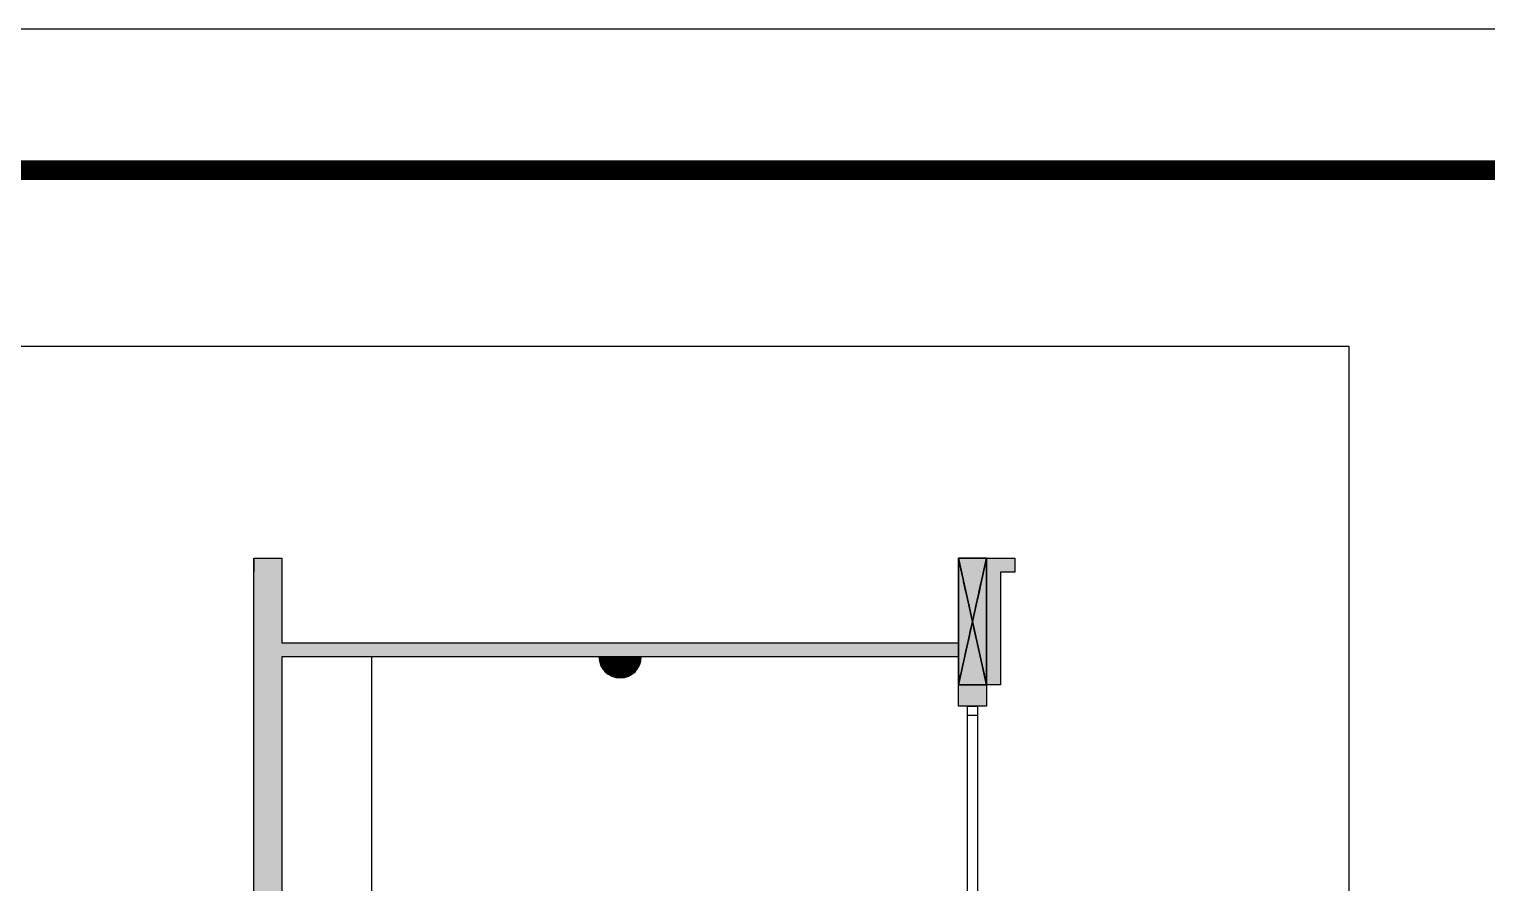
# Model space of a CAD drawing. Header units: millimetres. Extents: x -714894 to -19295, y 3400 to 234118.
# Drawn here: x -366512 to -356169, y 160938 to 166998 of the extents above; entities that cross this region are included whole.
import ezdxf

# ---------------------------------------------------------------- set-up
doc = ezdxf.new("R2010")
doc.units = ezdxf.units.MM
doc.header["$LTSCALE"] = 500
doc.linetypes.add('DASH', pattern=[0.35, 0.25, -0.1])
doc.linetypes.add('DASHED', pattern=[0.75, 0.5, -0.25])
for name, color, linetype in [('AE-FNSH', 11, 'Continuous'), ('AE-STRU-HACH', 40, 'Continuous'), ('AE-WALL', 255, 'Continuous'), ('AE-WIND', 11, 'Continuous'), ('C-SHET-SHET', 144, 'Continuous'), ('C-XREF-INT', 7, 'Continuous'), ('E-LITE-LITE', 3, 'Continuous'), ('E-LITE-WIRE', 4, 'Continuous'), ('S_BEAM', 4, 'DASHED')]:
    doc.layers.add(name, color=color, linetype=linetype)
doc.layers.add('DEFPOINTS-1', color=251, linetype='Continuous', plot=False)
doc.layers.add('DEFPOINTS-2', color=7, linetype='DASH', plot=False)
pattern_1 = [(45.0573, (0, 0), (-88.4767, 88.2999), []), (50.0573, (0, 0), (358.6613, -31.0174), [37.5, -412.5]), (355.0573, (0, 0), (-69.7517, 376.0265), [30, -330]), (100.5087, (29.9, -2.6), (288.91, 345.009), [31.87, -350.571]), (46.2415, (-0.1, 100), (533.703, -82.226), [56.25, -618.75]), (96.6929, (44.4, 93.15), (466.844, 487.526), [47.805, -525.8565]), (351.2415, (-0.1, 100), (466.844, 487.526), [45, -495]), (21.0573, (49.92, 75.05), (298.6547, -201.011), [37.5, -412.5]), (326.0573, (49.92, 75.05), (121.295, 362.6965), [30, -330]), (71.5087, (74.8, 58.3), (419.95, 161.6853), [31.87, -350.571]), (37.5573, (0, 0), (5.9135, 166.4529), [0, -326, 0, -335, 0, -331.25]), (7.5573, (0, 0), (131.3375, 197.3373), [0, -191, 0, -318.5, 0, -126.25]), (327.5573, (-111.5, -0.11), (266.92236, -11.0105), [0, -125, 0, -390, 0, -517.5]), (317.5573, (-161.5, -0.16), (291.5429, 50.344), [0, -162.5, 0, -259, 0, -367.5])]

# ---------------------------------------------------------------- blocks, each defined once
blk = doc.blocks.new('SH_THAPE_A0L')
blk.add_lwpolyline([(0, 0), (1189, 0), (1189, 841), (0, 841)], close=True)
at = {"const_width": 1.4}
blk.add_lwpolyline([(25, 831), (25, 10), (1179, 10), (1179, 831)], close=True, dxfattribs=at)
blk = doc.blocks.new('E-BL302-2')
blk.add_line((-1.5, 0), (1.5, 0))
at = {"const_width": 1.5}
blk.add_lwpolyline([(-0.75, 0, 1), (0.75, 0, 1)], format="xyb", dxfattribs=at)
blk.add_arc((0, 0), 1.5, 180, 0)
blk = doc.blocks.new('DXMX_View_SectionJoint_DEFAULT_200916171107478125')
at = {"layer": 'AE-STRU-HACH'}
h = blk.add_hatch(dxfattribs=at)
h.set_pattern_fill('钢筋混凝土', color=40, scale=50, angle=0.05729578, style=0)
h.set_pattern_definition(pattern_1)
h.paths.add_polyline_path([(8500, 16450), (8500, 27150), (8700, 27150), (8700, 26550), (13500, 26550), (13500, 27150), (13900, 27150), (13900, 27050), (13800, 27050), (13800, 26250), (13700, 26250), (13700, 26100), (13500, 26100), (13500, 26450), (8700, 26450), (8700, 16450)], flags=0)
h.paths.add_polyline_path([(13700, 24700), (13700, 24500), (13500, 24500), (13500, 24700)], flags=0)
h.paths.add_polyline_path([(13700, 23400), (13700, 23200), (13500, 23200), (13500, 23400)], flags=0)
h.paths.add_polyline_path([(13700, 21800), (13700, 20300), (13500, 20300), (13500, 21800)], flags=0)
h.paths.add_polyline_path([(13700, 18900), (13700, 18700), (13500, 18700), (13500, 18900)], flags=0)
h.paths.add_polyline_path([(13700, 18000), (13700, 17400), (13500, 17400), (13500, 18000)], flags=0)
h = blk.add_hatch(dxfattribs=at)
h.set_pattern_fill('钢筋混凝土', color=40, scale=50, angle=0.05729578, style=0)
h.set_pattern_definition(pattern_1)
h.paths.add_polyline_path([(8500, 16450), (8500, 27150), (8700, 27150), (8700, 26550), (13500, 26550), (13500, 27150), (13900, 27150), (13900, 27050), (13800, 27050), (13800, 26250), (13700, 26250), (13700, 26100), (13500, 26100), (13500, 26450), (8700, 26450), (8700, 16450)], flags=0)
h.paths.add_polyline_path([(13700, 24700), (13700, 24500), (13500, 24500), (13500, 24700)], flags=0)
h.paths.add_polyline_path([(13700, 23400), (13700, 23200), (13500, 23200), (13500, 23400)], flags=0)
h.paths.add_polyline_path([(13700, 21800), (13700, 20300), (13500, 20300), (13500, 21800)], flags=0)
h.paths.add_polyline_path([(13700, 18900), (13700, 18700), (13500, 18700), (13500, 18900)], flags=0)
h.paths.add_polyline_path([(13700, 18000), (13700, 17400), (13500, 17400), (13500, 18000)], flags=0)
at = {"layer": 'AE-FNSH', "ltscale": 0.3}
blk.add_lwpolyline([(8500, 27150), (8500, 27050), (8500, 27150), (8500, 27050)], dxfattribs=at)
at = {"layer": 'AE-STRU-HACH', "color": 7, "ltscale": 0.3}
blk.add_lwpolyline([(8500, 16450), (8500, 27150), (8700, 27150), (8700, 26550), (13500, 26550), (13500, 27150), (13900, 27150), (13900, 27050), (13800, 27050), (13800, 26250), (13700, 26250), (13700, 26100), (13500, 26100), (13500, 26450), (8700, 26450), (8700, 16450), (8500, 16450)], close=True, dxfattribs=at)
blk.add_lwpolyline([(8500, 16450), (8500, 27150), (8700, 27150), (8700, 26550), (13500, 26550), (13500, 27150), (13900, 27150), (13900, 27050), (13800, 27050), (13800, 26250), (13700, 26250), (13700, 26100), (13500, 26100), (13500, 26450), (8700, 26450), (8700, 16450), (8500, 16450)], close=True, dxfattribs=at)
at = {"layer": 'AE-WALL', "ltscale": 0.3}
blk.add_lwpolyline([(8500, 16450), (8500, 27150), (8700, 27150), (8700, 26550), (13500, 26550), (13500, 27150), (13900, 27150), (13900, 27050), (13800, 27050), (13800, 26250), (13700, 26250), (13700, 26100), (13500, 26100), (13500, 26450), (8700, 26450), (8700, 16450), (8500, 16450)], dxfattribs=at)
at = {"layer": 'AE-WIND', "ltscale": 0.3}
for points in [[(13635, 26100), (13635, 24700), (13565, 24700), (13565, 26100), (13635, 26100)], [(13635, 26100), (13635, 26034.04), (13565, 26034.04), (13565, 26100), (13635, 26100)], [(13635, 26100), (13635, 26034.04), (13565, 26034.04), (13565, 26100), (13635, 26100)]]:
    blk.add_lwpolyline(points, dxfattribs=at)
at = {"layer": 'DEFPOINTS-1', "ltscale": 0.3}
for points in [[(13500, 27150), (13700, 27150), (13500, 27150), (13700, 27150)], [(13500, 26250), (13500, 27150), (13500, 26250), (13500, 27150)], [(13700, 26250), (13500, 27150), (13700, 26250), (13500, 27150)], [(13700, 26250), (13500, 27150), (13700, 26250), (13500, 27150)], [(13500, 26250), (13700, 27150), (13500, 26250), (13700, 27150)], [(13500, 26250), (13700, 27150), (13500, 26250), (13700, 27150)], [(13700, 26250), (13700, 27150), (13700, 26250), (13700, 27150)], [(13500, 26250), (13700, 26250), (13500, 26250), (13700, 26250)]]:
    blk.add_lwpolyline(points, dxfattribs=at)
at = {"layer": 'DEFPOINTS-2', "ltscale": 0.3}
for points in [[(8500, 27150), (8500, 27050), (8500, 27150), (8500, 27050)], [(13635, 26100), (13635, 24700), (13565, 24700), (13565, 26100), (13635, 26100)], [(13635, 26100), (13635, 26034.04), (13565, 26034.04), (13565, 26100), (13635, 26100)], [(13635, 26100), (13635, 26034.04), (13565, 26034.04), (13565, 26100), (13635, 26100)]]:
    blk.add_lwpolyline(points, dxfattribs=at)
at = {"layer": 'S_BEAM', "ltscale": 0.3}
for points in [[(13500, 27150), (13700, 27150), (13500, 27150), (13700, 27150)], [(13500, 26250), (13500, 27150), (13500, 26250), (13500, 27150)], [(13700, 26250), (13500, 27150), (13700, 26250), (13500, 27150)], [(13700, 26250), (13500, 27150), (13700, 26250), (13500, 27150)], [(13500, 26250), (13700, 27150), (13500, 26250), (13700, 27150)], [(13500, 26250), (13700, 27150), (13500, 26250), (13700, 27150)], [(13700, 26250), (13700, 27150), (13700, 26250), (13700, 27150)], [(13500, 26250), (13700, 26250), (13500, 26250), (13700, 26250)]]:
    blk.add_lwpolyline(points, dxfattribs=at)

msp = doc.modelspace()

# ---------------------------------------------------------------- linework, layer by layer
at = {"layer": 'C-SHET-SHET'}
msp.add_lwpolyline([(-377147.48, 164747.79), (-357147.48, 164747.79), (-357147.48, 125947.79), (-377147.48, 125947.79)], close=True, dxfattribs=at)
at = {"layer": 'E-LITE-WIRE'}
msp.add_lwpolyline([(-362468.81, 162543.05), (-364083.81, 162543.05), (-364083.81, 158173.05)], dxfattribs=at)

# ---------------------------------------------------------------- block references
at = {"layer": 'C-SHET-SHET', "xscale": 100, "yscale": 100, "zscale": 100}
msp.add_blockref('SH_THAPE_A0L', (-444647.48, 82897.79), dxfattribs=at)
at = {"layer": 'C-XREF-INT'}
msp.add_blockref('DXMX_View_SectionJoint_DEFAULT_200916171107478125', (-373418.81, 136093.05), dxfattribs=at)
at = {"layer": 'E-LITE-LITE', "xscale": 100, "yscale": 100, "zscale": 100}
msp.add_blockref('E-BL302-2', (-362318.81, 162543.05), dxfattribs=at)

doc.saveas('drawing.dxf')
